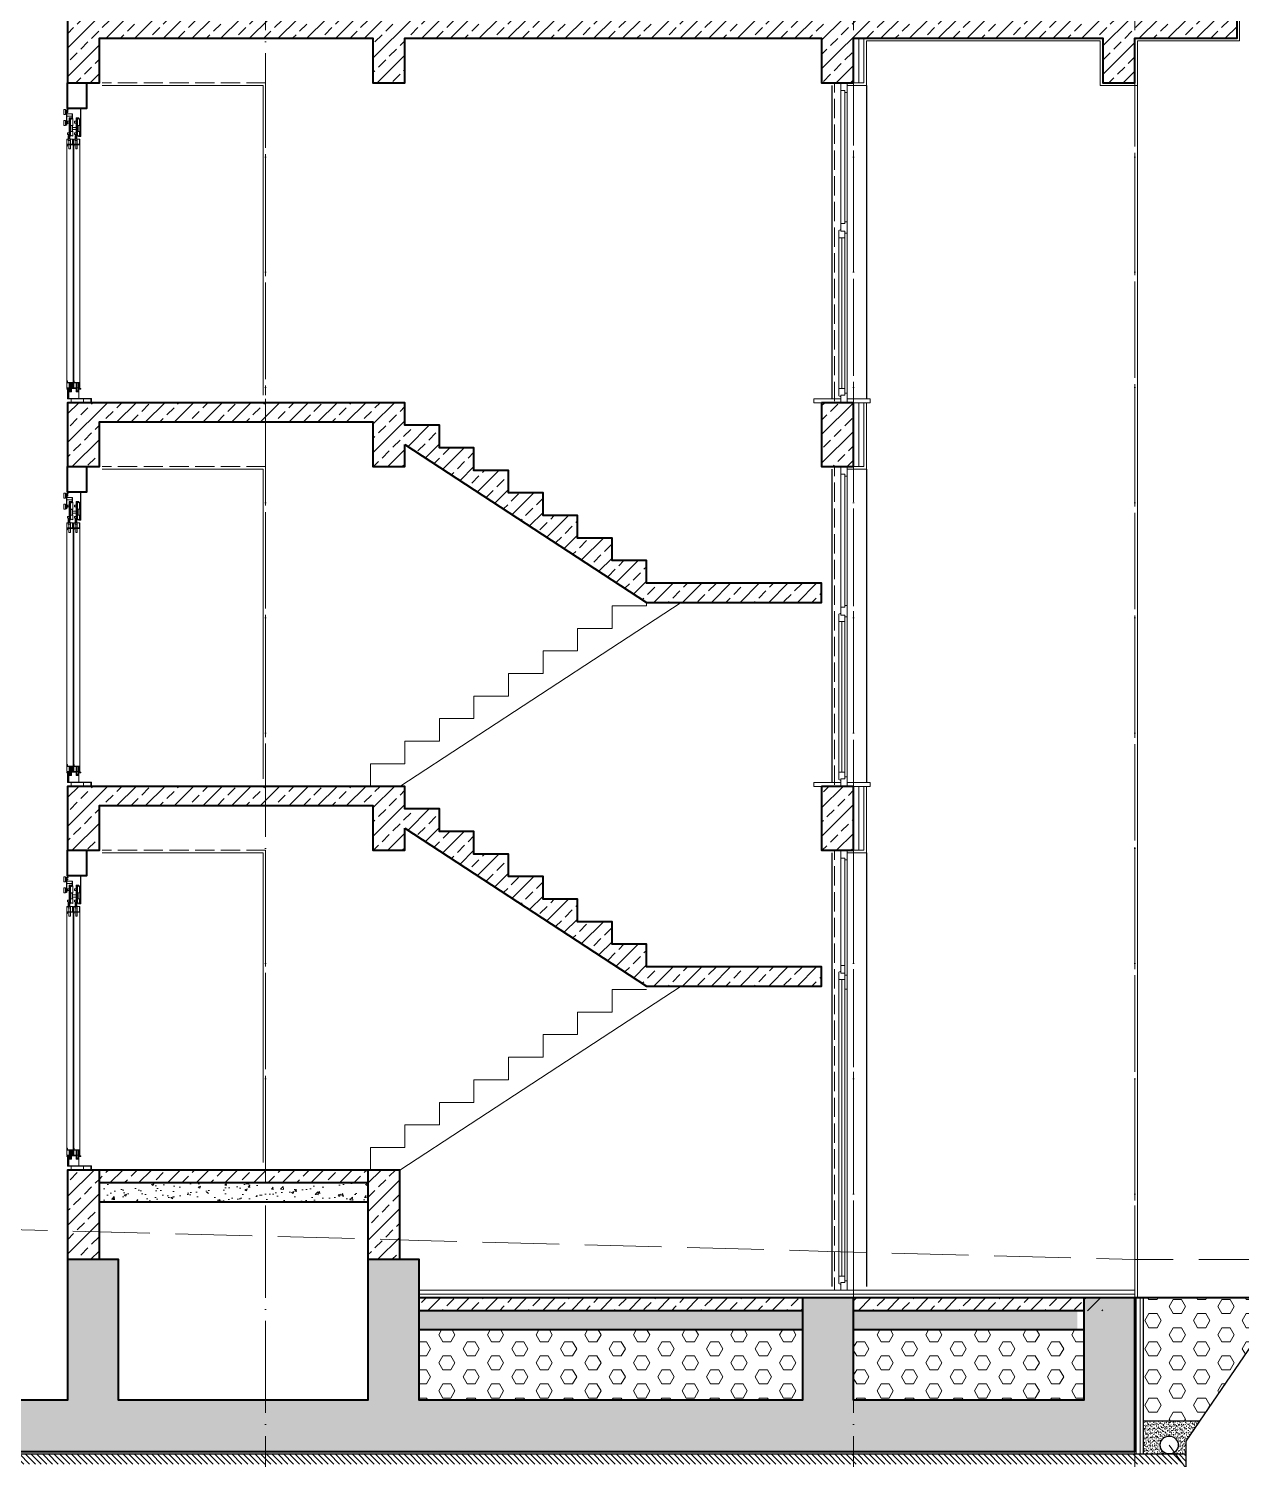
# Model space of a CAD drawing. Header units: millimetres. Extents: x 11587 to 81192, y -36083 to -25300.
# Drawn here: x 55816 to 56765, y -27701 to -26583 of the extents above; entities that cross this region are included whole.
import ezdxf

# ---------------------------------------------------------------- set-up
doc = ezdxf.new("R2010")
doc.units = ezdxf.units.MM
for name, pattern in [('AKS', [30, 24, -3, 0, -3]), ('IZDUSUM1', [20, 7.5, -5, 7.5, 0]), ('STRICHPUNKTX2', [2, 1, -0.5, 0, -0.5])]:
    doc.linetypes.add(name, pattern=pattern)
for name, color, linetype, lineweight in [('A-detay-yalıtım', 193, 'Continuous', 5), ('rtm-aks yeni', 7, 'AKS', 20), ('rtm-beton', 102, 'Continuous', 25), ('rtm-cam', 141, 'Continuous', 9), ('rtm-izdusum-üst ince', 8, 'IZDUSUM1', 5), ('rtm-izdusum-üst kalın', 211, 'IZDUSUM1', 15), ('rtm-kesit katmanı-04', 33, 'Continuous', 25), ('rtm-kesit katmanı-05', 153, 'Continuous', 20), ('rtm-kplm dos-seramik', 13, 'Continuous', 9), ('rtm-pen-ahsap', 35, 'Continuous', 13), ('rtm-plan katmanı-07', 135, 'Continuous', 9), ('rtm-sembol malzeme cizgisi', 242, 'Continuous', 20), ('rtm-sıva', 252, 'Continuous', 15), ('rtm-tarama-betonarme', 51, 'Continuous', 15), ('rtm-tarama-cakil', 8, 'Continuous', 5), ('rtm-tas_betonarme', 50, 'Continuous', 40), ('rtm-ylt-sürme', 4, 'Continuous', 5)]:
    doc.layers.add(name, color=color, linetype=linetype, lineweight=lineweight)
doc.layers.add('Tarama', color=7, linetype='Continuous')
doc.linetypes.add('BATTING', pattern='A,0.00254,-2.54,[134,ltypeshp.shx,S=2.54,R=0,X=-2.54,Y=0],-5.08,[134,ltypeshp.shx,S=2.54,R=180,X=2.54,Y=0],-2.54', length=10.16254)
pattern_1 = [(45, (0, -2946.852), (-11.22532, 11.22532), []), (45, (11.225, -2946.852), (-11.22532, 11.22532), [7.9375, -3.96875])]
pattern_2 = [(0, (0, 30), (0, 10.9985226), [6.35, -12.7]), (120, (0, 30), (-9.525, -5.4992613), [6.35, -12.7]), (60, (6.35, 30), (-9.525, 5.4992613), [6.35, -12.7])]

msp = doc.modelspace()

# ---------------------------------------------------------------- hatches: boundary and pattern name
at = {"layer": 'rtm-tarama-betonarme', "ltscale": 1.5}
h = msp.add_hatch(dxfattribs=at)
h.set_pattern_fill('ANSI33', color=256, scale=2.5, style=0)
h.set_pattern_definition(pattern_1)
h.paths.add_polyline_path([(56461.79, -26590.03), (56656.79, -26590.03), (56656.79, -26625.03), (56681.79, -26625.03), (56681.79, -26590.03), (56761.79, -26590.03), (56761.79, -26575.03), (55846.79, -26575.03), (55846.79, -26625.03), (55871.79, -26625.03), (55871.79, -26590.03), (56085.79, -26590.03), (56085.79, -26625.03), (56110.79, -26625.03), (56110.79, -26590.03), (56436.79, -26590.03), (56436.79, -26625.03), (56461.79, -26625.03)])
h = msp.add_hatch(dxfattribs=at)
h.set_pattern_fill('ANSI33', color=256, scale=2.5, style=0)
h.paths.add_polyline_path([(56085.79, -26925.03), (56110.79, -26925.03), (56110.79, -26907.63), (56299.79, -27031.18), (56436.79, -27031.18), (56436.79, -27016.18), (56299.79, -27016.18), (56299.79, -26998.53), (56272.79, -26998.53), (56272.79, -26980.88), (56245.79, -26980.88), (56245.79, -26963.23), (56218.79, -26963.23), (56218.79, -26945.58), (56191.79, -26945.58), (56191.79, -26927.93), (56164.79, -26927.93), (56164.79, -26910.28), (56137.79, -26910.28), (56137.79, -26892.63), (56110.79, -26892.63), (56110.79, -26875.03), (55865.51, -26875.03), (55865.51, -26875.07), (55865.15, -26875.07), (55846.79, -26875.03), (55846.79, -26925.03), (55871.79, -26925.03), (55871.79, -26890.03), (56085.79, -26890.03)])
h = msp.add_hatch(dxfattribs=at)
h.set_pattern_fill('ANSI33', color=256, scale=2.5, style=0)
h.paths.add_polyline_path([(56436.79, -26925.03), (56461.79, -26925.03), (56461.79, -26875.03), (56436.79, -26875.03)])
h.paths.add_polyline_path([(56461.79, -27175.03), (56436.79, -27175.03), (56436.79, -27225.03), (56461.79, -27225.03)])
h = msp.add_hatch(dxfattribs=at)
h.set_pattern_fill('ANSI33', color=256, scale=2.5, style=0)
h.set_pattern_definition([(45, (0, -300), (-11.22532, 11.22532), []), (45, (11.225, -300), (-11.22532, 11.22532), [7.9375, -3.96875])])
h.paths.add_polyline_path([(56085.79, -27225.03), (56110.79, -27225.03), (56110.79, -27207.63), (56299.79, -27331.18), (56436.79, -27331.18), (56436.79, -27316.18), (56299.79, -27316.18), (56299.79, -27298.53), (56272.79, -27298.53), (56272.79, -27280.88), (56245.79, -27280.88), (56245.79, -27263.23), (56218.79, -27263.23), (56218.79, -27245.58), (56191.79, -27245.58), (56191.79, -27227.93), (56164.79, -27227.93), (56164.79, -27210.28), (56137.79, -27210.28), (56137.79, -27192.63), (56110.79, -27192.63), (56110.79, -27175.03), (55865.51, -27175.03), (55865.51, -27175.07), (55865.15, -27175.07), (55846.79, -27175.03), (55846.79, -27225.03), (55871.79, -27225.03), (55871.79, -27190.03), (56085.79, -27190.03)])
h = msp.add_hatch(dxfattribs=at)
h.set_pattern_fill('ANSI33', color=256, scale=2.5, style=0)
h.set_pattern_definition(pattern_1)
h.paths.add_polyline_path([(56081.79, -27475.03), (56106.79, -27475.03), (56106.79, -27545.03), (56081.79, -27545.03)])
h.paths.add_polyline_path([(55846.79, -27475.03), (55871.79, -27475.03), (55871.79, -27545.03), (55846.79, -27545.03)])
h.paths.add_polyline_path([(55631.79, -27475.03), (55656.79, -27475.03), (55656.79, -27545.03), (55631.79, -27545.03)])
h = msp.add_hatch(dxfattribs=at)
h.set_pattern_fill('ANSI33', color=256, scale=2.5, style=0)
h.set_pattern_definition(pattern_1)
h.paths.add_polyline_path([(55871.79, -27475.03), (56081.79, -27475.03), (56081.79, -27485.03), (55871.79, -27485.03)])
h = msp.add_hatch(dxfattribs=at)
h.set_pattern_fill('ANSI33', color=256, scale=2.5, style=0)
h.set_pattern_definition([(45, (0, -2916.852), (-11.22532, 11.22532), []), (45, (11.225, -2916.852), (-11.22532, 11.22532), [7.9375, -3.96875])])
h.paths.add_polyline_path([(56121.79, -27655.03), (56121.79, -27545.03), (56081.79, -27545.03), (56081.79, -27655.03), (55886.79, -27655.03), (55886.79, -27545.03), (55846.79, -27545.03), (55846.79, -27655.03), (55656.79, -27655.03), (55656.79, -27545.03), (55616.79, -27545.03), (55616.79, -27655.03), (55236.79, -27655.03), (55236.79, -27545.03), (55191.79, -27545.03), (55191.79, -27695.03), (56681.79, -27695.03), (56681.79, -27575.03), (56641.79, -27575.03), (56641.79, -27655.03), (56461.79, -27655.03), (56461.79, -27575.03), (56421.79, -27575.03), (56421.79, -27655.03)])
h = msp.add_hatch(dxfattribs=at)
h.set_pattern_fill('ANSI33', color=256, scale=2.5, style=0)
h.set_pattern_definition([(45, (0, -40), (-11.22532, 11.22532), []), (45, (11.225, -40), (-11.22532, 11.22532), [7.9375, -3.96875])])
h.paths.add_polyline_path([(56121.79, -27575.03), (56421.79, -27575.03), (56421.79, -27585.03), (56121.79, -27585.03)])
h.paths.add_polyline_path([(56461.79, -27575.03), (56656.79, -27575.03), (56656.79, -27585.03), (56461.79, -27585.03)])
at = {"layer": 'rtm-tarama-cakil'}
h = msp.add_hatch(dxfattribs=at)
h.set_pattern_fill('AR-CONC', color=256, scale=0.1, style=0)
h.set_pattern_definition([(50, (0, -2946.852), (18.218467, -1.5939086), [1.905, -20.955]), (355, (0, -2946.852), (-3.524342, 19.1056845), [1.524, -16.7640584]), (100.451445, (1.518, -2946.985), (14.6941247, 17.511775), [1.619001, -17.8090245]), (46.1842, (0, -2941.772), (27.107904, -4.204233), [2.8575, -31.4325]), (96.63556, (2.26, -2942.122), (23.740413, 24.742612), [2.428502, -26.713561]), (351.18415, (0, -2941.772), (23.740413, 24.742612), [2.285997, -25.145973]), (21, (2.54, -2943.042), (15.161439, -10.22652), [1.905, -20.955]), (326, (2.54, -2943.042), (6.180203, 18.4187966), [1.524, -16.764]), (71.451445, (3.803, -2943.894), (21.341642, 8.192277), [1.619001, -17.808994]), (37.5, (0, -2946.852), (0.3088603, 8.4555039), [0, -16.5608, 0, -17.018, 0, -16.8275]), (7.5, (0, -2946.852), (6.6819663, 10.0180575), [0, -9.7028, 0, -16.1798, 0, -6.4135]), (327.5, (-5.664, -2946.852), (13.5590595, -0.5728744), [0, -6.35, 0, -19.812, 0, -26.289]), (317.5, (-8.204, -2946.852), (14.8129181, 2.542649), [0, -8.255, 0, -13.1572, 0, -18.669])])
h.paths.add_polyline_path([(56081.79, -27500.03), (56081.79, -27485.03), (55871.79, -27485.03), (55871.79, -27500.03)])
h = msp.add_hatch(dxfattribs=at)
h.set_pattern_fill('HEX', color=256, scale=2, style=0)
h.set_pattern_definition(pattern_2)
h.paths.add_polyline_path([(56798.37, -27575.03), (56688.49, -27575.03), (56688.49, -27671.03), (56732.73, -27671.03)])
h = msp.add_hatch(dxfattribs=at)
h.set_pattern_fill('AR-CONC', color=256, scale=0.1, style=0)
h.set_pattern_definition([(50, (0, -40), (18.218467, -1.5939086), [1.905, -20.955]), (355, (0, -40), (-3.524342, 19.1056845), [1.524, -16.7640584]), (100.451445, (1.518, -40.133), (14.6941247, 17.511775), [1.619001, -17.8090245]), (46.1842, (0, -34.92), (27.107904, -4.204233), [2.8575, -31.4325]), (96.63556, (2.26, -35.27), (23.740413, 24.742612), [2.428502, -26.713561]), (351.18415, (0, -34.92), (23.740413, 24.742612), [2.285997, -25.145973]), (21, (2.54, -36.19), (15.161439, -10.2265198), [1.905, -20.955]), (326, (2.54, -36.19), (6.180203, 18.4187966), [1.524, -16.764]), (71.451445, (3.803, -37.042), (21.341642, 8.192277), [1.619001, -17.808994]), (37.5, (0, -40), (0.3088603, 8.4555039), [0, -16.5608, 0, -17.018, 0, -16.8275]), (7.5, (0, -40), (6.6819663, 10.0180575), [0, -9.7028, 0, -16.1798, 0, -6.4135]), (327.5, (-5.664, -40), (13.5590595, -0.5728744), [0, -6.35, 0, -19.812, 0, -26.289]), (317.5, (-8.204, -40), (14.8129181, 2.542649), [0, -8.255, 0, -13.1572, 0, -18.669])])
h.paths.add_polyline_path([(56461.79, -27585.03), (56636.79, -27585.03), (56636.79, -27600.03), (56461.79, -27600.03)])
h.paths.add_polyline_path([(56121.79, -27585.03), (56421.79, -27585.03), (56421.79, -27600.03), (56121.79, -27600.03)])
h = msp.add_hatch(dxfattribs=at)
h.set_pattern_fill('HEX', color=256, scale=2, style=0)
h.set_pattern_definition(pattern_2)
h.paths.add_polyline_path([(56641.79, -27600.03), (56461.79, -27600.03), (56461.79, -27655.03), (56641.79, -27655.03)])
h.paths.add_polyline_path([(56421.79, -27600.03), (56121.79, -27600.03), (56121.79, -27655.03), (56421.79, -27655.03)])
h = msp.add_hatch(dxfattribs=at)
h.set_pattern_fill('AR-SAND', color=256, scale=0.05, style=0)
h.set_pattern_definition([(37.5, (3404.7197, -9906.6142), (-0.080001565, 2.44706619), [0, -1.9304, 0, -2.159, 0, -2.06375]), (7.5, (3404.7197, -9906.6142), (2.24761642, 3.5841255), [0, -1.0414, 0, -1.7399, 0, -0.66675]), (327.5, (3403.1576, -9906.6142), (3.95496185, 0.00718592), [0, -0.635, 0, -2.286, 0, -2.9845]), (317.5, (3403.1576, -9906.6142), (3.81778226, 1.11464662), [0, -0.3175, 0, -1.4986, 0, -1.7145])])
edge = h.paths.add_edge_path()
edge.add_line((56688.49, -27671.03), (56732.73, -27671.03))
edge.add_line((56732.73, -27671.03), (56721.79, -27687.03))
edge.add_line((56721.79, -27687.03), (56721.79, -27697.04))
edge.add_line((56721.79, -27697.04), (56708.7, -27697.03))
edge.add_arc((56708.7, -27690.03), 7, 270, 360)
edge.add_arc((56708.7, -27690.03), 7, 360, 540)
edge.add_arc((56708.7, -27690.03), 7, 540, 630)
edge.add_line((56708.7, -27697.03), (56688.49, -27697.03))
edge.add_line((56688.49, -27697.03), (56688.49, -27671.03))
at = {"layer": 'Tarama'}
h = msp.add_hatch(dxfattribs=at)
h.set_pattern_fill('ANSI31', color=256, angle=90, style=0)
h.set_pattern_definition([(135, (-497978.9543, -4541602.1407), (-2.2450640303, -2.2450640303), [])])
h.paths.add_polyline_path([(55151.79, -27705.03), (55151.79, -27697.03), (56721.79, -27697.03), (56721.79, -27705.03)])

# ---------------------------------------------------------------- linework, layer by layer
at = {"layer": 'A-detay-yalıtım', "linetype": 'BATTING', "ltscale": 0.35}
for points in [[(56465.79, -26625.03), (56465.79, -26590.03)], [(56465.79, -26925.03), (56465.79, -26875.03)], [(56465.79, -27225.03), (56465.79, -27175.03)]]:
    msp.add_lwpolyline(points, dxfattribs=at)
at = {"layer": 'A-detay-yalıtım', "linetype": 'BATTING', "ltscale": 0.2}
msp.add_lwpolyline([(56685.99, -27697.03), (56685.99, -27575.03)], dxfattribs=at)
at = {"layer": 'rtm-aks yeni', "ltscale": 3}
for p, q in [((56001.79, -27755.03), (56001.79, -25993.03)), ((56461.79, -27755.03), (56461.79, -25993.03)), ((56681.79, -27755.03), (56681.79, -25993.03))]:
    msp.add_line(p, q, dxfattribs=at)
at = {"layer": 'rtm-beton'}
msp.add_line((55151.79, -27697.03), (56721.79, -27697.03), dxfattribs=at)
msp.add_lwpolyline([(56721.79, -27697.03), (56721.8, -27755.03), (55151.79, -27755.03), (55151.79, -27697.03)], dxfattribs=at)
at = {"layer": 'rtm-cam'}
for p, q in [((56452.54, -26746.03), (56452.54, -26864.03)), ((56452.54, -27046.03), (56452.54, -27164.03)), ((56452.54, -27326.03), (56452.54, -27558.03))]:
    msp.add_line(p, q, dxfattribs=at)
for points in [[(56454.79, -26631.03), (56454.79, -26735.03)], [(56454.79, -26931.03), (56454.79, -27035.03)], [(56454.79, -27231.03), (56454.79, -27315.03)]]:
    msp.add_lwpolyline(points, dxfattribs=at)
at = {"layer": 'rtm-izdusum-üst ince'}
for points in [[(55873.79, -26625.03), (56001.79, -26625.03)], [(56001.79, -26869.03), (56001.79, -26625.03)], [(56446.79, -26625.03), (56446.79, -26875.03)], [(56461.79, -26625.03), (56461.79, -26875.03)], [(56681.79, -26627.03), (56681.79, -27575.03)], [(55873.79, -26925.03), (56001.79, -26925.03)], [(56001.79, -27169.03), (56001.79, -26925.03)], [(56446.79, -26925.03), (56446.79, -27175.03)], [(56461.79, -26925.03), (56461.79, -27175.03)], [(55873.79, -27225.03), (56001.79, -27225.03)], [(56001.79, -27469.03), (56001.79, -27225.03)], [(56446.79, -27225.03), (56446.79, -27569.03)], [(56461.79, -27225.03), (56461.79, -27569.03)]]:
    msp.add_lwpolyline(points, dxfattribs=at)
at = {"layer": 'rtm-izdusum-üst kalın', "ltscale": 4}
for points in [[(56681.79, -27545.03), (55191.79, -27505.03), (54967.8, -27505.03)], [(56681.79, -27545.03), (56954.48, -27545.03)]]:
    msp.add_lwpolyline(points, dxfattribs=at)
at = {"layer": 'rtm-kesit katmanı-04'}
for points in [[(56444.79, -26627.03), (56444.79, -26872.03)], [(56471.79, -26627.03), (56471.79, -26872.03)], [(56444.79, -26927.03), (56444.79, -27172.03)], [(56471.79, -26927.03), (56471.79, -27172.03)], [(56444.79, -27227.03), (56444.79, -27566.03)], [(56471.79, -27227.03), (56471.79, -27566.03)], [(56688.49, -27697.03), (56688.49, -27575.03)], [(56798.37, -27575.03), (56721.79, -27687.03), (56721.79, -27697.03)], [(56688.49, -27671.03), (56732.73, -27671.03)]]:
    msp.add_lwpolyline(points, dxfattribs=at)
msp.add_circle((56708.7, -27690.03), 7, dxfattribs=at)
at = {"layer": 'rtm-kesit katmanı-05'}
for points in [[(55873.79, -26627.03), (55999.79, -26627.03)], [(55999.79, -26869.03), (55999.79, -26627.03)], [(56683.79, -26627.03), (56683.79, -27575.03)], [(55873.79, -26927.03), (55999.79, -26927.03)], [(55999.79, -27169.03), (55999.79, -26927.03)], [(56083.79, -27175.03), (56083.79, -27157.38), (56110.79, -27157.38), (56110.79, -27139.73), (56137.79, -27139.73), (56137.79, -27122.08), (56164.79, -27122.08), (56164.79, -27104.43), (56191.79, -27104.43), (56191.79, -27086.78), (56218.79, -27086.78), (56218.79, -27069.13), (56245.79, -27069.13), (56245.79, -27051.48), (56272.79, -27051.48), (56272.79, -27033.83), (56299.79, -27033.83), (56299.79, -27031.18)], [(56326.79, -27031.18), (56106.74, -27175.03)], [(55873.79, -27227.03), (55999.79, -27227.03)], [(55999.79, -27469.03), (55999.79, -27227.03)], [(56083.79, -27475.03), (56083.79, -27457.38), (56110.79, -27457.38), (56110.79, -27439.73), (56137.79, -27439.73), (56137.79, -27422.08), (56164.79, -27422.08), (56164.79, -27404.43), (56191.79, -27404.43), (56191.79, -27386.78), (56218.79, -27386.78), (56218.79, -27369.13), (56245.79, -27369.13), (56245.79, -27351.48), (56272.79, -27351.48), (56272.79, -27333.83), (56299.79, -27333.83)], [(56326.79, -27331.18), (56106.74, -27475.03)]]:
    msp.add_lwpolyline(points, dxfattribs=at)
at = {"layer": 'rtm-kplm dos-seramik'}
for points in [[(56451.79, -26875.03), (56430.79, -26875.03), (56430.79, -26872.03), (56451.79, -26872.03)], [(56456.79, -26875.03), (56474.79, -26875.03), (56474.79, -26872.03), (56456.79, -26872.03)], [(56451.79, -27175.03), (56430.79, -27175.03), (56430.79, -27172.03), (56451.79, -27172.03)], [(56456.79, -27175.03), (56474.79, -27175.03), (56474.79, -27172.03), (56456.79, -27172.03)], [(56681.79, -27575.03), (56681.79, -27569.03), (56121.79, -27569.03)], [(56121.79, -27572.03), (56681.79, -27572.03)]]:
    msp.add_lwpolyline(points, dxfattribs=at)
at = {"layer": 'rtm-pen-ahsap'}
for p, q in [((56451.79, -26631.03), (56451.79, -26625.03)), ((56456.79, -26625.03), (56456.79, -26632.53)), ((56454.79, -26631.03), (56451.79, -26631.03)), ((56454.79, -26632.53), (56454.79, -26631.03)), ((56456.79, -26632.53), (56454.79, -26632.53)), ((56451.79, -26735.03), (56451.79, -26741.03)), ((56454.79, -26735.03), (56451.79, -26735.03)), ((56454.79, -26733.53), (56454.79, -26735.03)), ((56456.79, -26733.53), (56454.79, -26733.53)), ((56456.79, -26742.53), (56456.79, -26733.53)), ((56450.29, -26740.4), (56450.29, -26746.03)), ((56450.29, -26864.03), (56450.29, -26746.03)), ((56454.79, -26746.03), (56450.29, -26746.03)), ((56454.79, -26741.03), (56451.79, -26741.03)), ((56454.79, -26741.03), (56454.79, -26746.03)), ((56456.79, -26742.53), (56454.79, -26742.53)), ((56454.79, -26864.03), (56454.79, -26746.03)), ((56454.79, -26864.03), (56450.29, -26864.03)), ((56450.29, -26864.03), (56450.29, -26869.67)), ((56450.29, -26869.67), (56451.79, -26870.53)), ((56454.79, -26869.03), (56451.79, -26869.03)), ((56451.79, -26875.03), (56451.79, -26869.03)), ((56454.79, -26864.03), (56454.79, -26869.03)), ((56456.79, -26867.53), (56454.79, -26867.53)), ((56456.79, -26867.53), (56456.79, -26875.03)), ((56451.79, -26875.03), (56456.79, -26875.03)), ((56451.79, -26931.03), (56451.79, -26925.03)), ((56456.79, -26925.03), (56456.79, -26932.53)), ((56454.79, -26931.03), (56451.79, -26931.03)), ((56454.79, -26932.53), (56454.79, -26931.03)), ((56456.79, -26932.53), (56454.79, -26932.53)), ((56451.79, -27035.03), (56451.79, -27041.03)), ((56454.79, -27035.03), (56451.79, -27035.03)), ((56454.79, -27033.53), (56454.79, -27035.03)), ((56456.79, -27033.53), (56454.79, -27033.53)), ((56456.79, -27042.53), (56456.79, -27033.53)), ((56450.29, -27040.4), (56450.29, -27046.03)), ((56450.29, -27164.03), (56450.29, -27046.03)), ((56454.79, -27046.03), (56450.29, -27046.03)), ((56454.79, -27041.03), (56451.79, -27041.03)), ((56454.79, -27041.03), (56454.79, -27046.03)), ((56456.79, -27042.53), (56454.79, -27042.53)), ((56454.79, -27164.03), (56454.79, -27046.03)), ((56454.79, -27164.03), (56450.29, -27164.03)), ((56450.29, -27164.03), (56450.29, -27169.67)), ((56450.29, -27169.67), (56451.79, -27170.53)), ((56454.79, -27169.03), (56451.79, -27169.03)), ((56451.79, -27175.03), (56451.79, -27169.03)), ((56454.79, -27164.03), (56454.79, -27169.03)), ((56456.79, -27167.53), (56454.79, -27167.53)), ((56456.79, -27167.53), (56456.79, -27175.03)), ((56451.79, -27175.03), (56456.79, -27175.03)), ((56451.79, -27231.03), (56451.79, -27225.03)), ((56456.79, -27225.03), (56456.79, -27232.53)), ((56454.79, -27231.03), (56451.79, -27231.03)), ((56454.79, -27232.53), (56454.79, -27231.03)), ((56456.79, -27232.53), (56454.79, -27232.53)), ((56451.79, -27315.03), (56451.79, -27321.03)), ((56454.79, -27315.03), (56451.79, -27315.03)), ((56454.79, -27333.53), (56454.79, -27315.03)), ((56450.29, -27320.4), (56450.29, -27326.03)), ((56450.29, -27558.03), (56450.29, -27326.03)), ((56454.79, -27326.03), (56450.29, -27326.03)), ((56454.79, -27321.03), (56451.79, -27321.03)), ((56454.79, -27321.03), (56454.79, -27326.03)), ((56456.79, -27322.53), (56454.79, -27322.53)), ((56454.79, -27558.03), (56454.79, -27326.03)), ((56456.79, -27322.53), (56456.79, -27333.53)), ((56456.79, -27333.53), (56454.79, -27333.53)), ((56454.79, -27558.03), (56450.29, -27558.03)), ((56450.29, -27558.03), (56450.29, -27563.67)), ((56450.29, -27563.67), (56451.79, -27564.53)), ((56454.79, -27563.03), (56451.79, -27563.03)), ((56451.79, -27569.03), (56451.79, -27563.03)), ((56454.79, -27558.03), (56454.79, -27563.03)), ((56456.79, -27561.53), (56454.79, -27561.53)), ((56456.79, -27561.53), (56456.79, -27569.03)), ((56451.79, -27569.03), (56456.79, -27569.03))]:
    msp.add_line(p, q, dxfattribs=at)
for points in [[(56451.79, -26735.03), (56451.79, -26631.03)], [(56456.79, -26733.53), (56456.79, -26632.53)], [(56450.29, -26740.4), (56451.79, -26739.53)], [(56451.79, -27035.03), (56451.79, -26931.03)], [(56456.79, -27033.53), (56456.79, -26932.53)], [(56450.29, -27040.4), (56451.79, -27039.53)], [(56451.79, -27315.03), (56451.79, -27231.03)], [(56456.79, -27333.53), (56456.79, -27232.53)], [(56450.29, -27320.4), (56451.79, -27319.53)]]:
    msp.add_lwpolyline(points, dxfattribs=at)
at = {"layer": 'rtm-plan katmanı-07'}
for points in [[(56456.79, -26742.53), (56456.79, -26867.53)], [(56456.79, -27042.53), (56456.79, -27167.53)], [(56456.79, -27322.53), (56456.79, -27561.53)]]:
    msp.add_lwpolyline(points, dxfattribs=at)
at = {"layer": 'rtm-sembol malzeme cizgisi'}
msp.add_lwpolyline([(56708.7, -27690.03), (56774.46, -27780.36), (56970.71, -27780.36)], dxfattribs=at)
at = {"layer": 'rtm-sıva'}
for p, q in [((55850.39, -26652.26), (55848.11, -26652.26)), ((55848.11, -26652.26), (55848.11, -26668.82)), ((55848.59, -26668.82), (55848.59, -26652.74)), ((55848.59, -26652.74), (55850.39, -26652.74)), ((55849.19, -26658.62), (55849.19, -26652.86)), ((55849.43, -26658.83), (55849.43, -26662.43)), ((55850.39, -26652.74), (55850.39, -26652.26)), ((55850.63, -26662.43), (55850.63, -26658.83)), ((55850.87, -26652.86), (55850.87, -26658.62)), ((55855.79, -26652.26), (55853.51, -26652.26)), ((55853.51, -26652.26), (55853.51, -26668.82)), ((55853.99, -26668.82), (55853.99, -26652.74)), ((55853.99, -26652.74), (55855.79, -26652.74)), ((55854.59, -26658.62), (55854.59, -26652.86)), ((55854.83, -26658.83), (55854.83, -26662.43)), ((55855.79, -26652.74), (55855.79, -26652.26)), ((55856.03, -26662.43), (55856.03, -26658.83)), ((55856.27, -26652.86), (55856.27, -26658.62)), ((55847.39, -26670.02), (55847.39, -26666.12)), ((55847.39, -26666.12), (55848.11, -26666.12)), ((55849.07, -26670.02), (55847.39, -26670.02)), ((55847.39, -26670.02), (55847.87, -26670.02)), ((55847.87, -26670.02), (55847.87, -26676.47)), ((55847.99, -26670.02), (55847.99, -26670.02)), ((55848.11, -26666.12), (55848.11, -26668.82)), ((55848.11, -26668.82), (55849.07, -26668.82)), ((55848.11, -26668.82), (55848.59, -26668.82)), ((55849.07, -26668.82), (55849.07, -26670.02)), ((55849.07, -26676.47), (55849.07, -26670.02)), ((55849.19, -26662.64), (55849.19, -26666.6)), ((55854.83, -26659.73), (55850.63, -26659.73)), ((55850.63, -26659.73), (55850.63, -26661.53)), ((55850.63, -26661.53), (55854.83, -26661.53)), ((55850.75, -26672.99), (55850.75, -26669.03)), ((55850.75, -26669.03), (55851.11, -26669.03)), ((55850.87, -26666.6), (55850.87, -26662.64)), ((55851.11, -26669.03), (55851.11, -26673.35)), ((55852.79, -26670.02), (55852.79, -26666.12)), ((55852.79, -26666.12), (55853.51, -26666.12)), ((55854.47, -26670.02), (55852.79, -26670.02)), ((55852.79, -26670.02), (55853.27, -26670.02)), ((55853.27, -26670.02), (55853.27, -26676.47)), ((55853.39, -26670.02), (55853.39, -26670.02)), ((55853.51, -26666.12), (55853.51, -26668.82)), ((55853.51, -26668.82), (55854.47, -26668.82)), ((55853.51, -26668.82), (55853.99, -26668.82)), ((55854.47, -26668.82), (55854.47, -26670.02)), ((55854.47, -26676.47), (55854.47, -26670.02)), ((55854.59, -26662.64), (55854.59, -26666.6)), ((55854.83, -26661.53), (55854.83, -26659.73)), ((55855.31, -26666.75), (55855.31, -26666.99)), ((55856.15, -26672.99), (55856.15, -26669.03)), ((55856.15, -26669.03), (55856.51, -26669.03)), ((55856.27, -26666.6), (55856.27, -26662.64)), ((55856.51, -26669.03), (55856.51, -26673.35)), ((55846.31, -26674.55), (55846.31, -26672.99)), ((55846.31, -26672.99), (55850.75, -26672.99)), ((55846.67, -26674.55), (55846.31, -26674.55)), ((55851.11, -26673.35), (55846.67, -26673.35)), ((55846.67, -26673.35), (55846.67, -26674.55)), ((55851.71, -26674.55), (55851.71, -26672.99)), ((55851.71, -26672.99), (55856.15, -26672.99)), ((55852.07, -26674.55), (55851.71, -26674.55)), ((55856.51, -26673.35), (55852.07, -26673.35)), ((55852.07, -26673.35), (55852.07, -26674.55)), ((55846.67, -26857.91), (55846.31, -26857.91)), ((55846.31, -26857.91), (55846.31, -26859.47)), ((55846.31, -26859.47), (55850.75, -26859.47)), ((55846.67, -26859.11), (55846.67, -26857.91)), ((55851.11, -26859.11), (55846.67, -26859.11)), ((55850.75, -26859.47), (55850.75, -26863.43)), ((55851.11, -26863.43), (55851.11, -26859.11)), ((55852.07, -26857.91), (55851.71, -26857.91)), ((55851.71, -26857.91), (55851.71, -26859.47)), ((55851.71, -26859.47), (55856.15, -26859.47)), ((55852.07, -26859.11), (55852.07, -26857.91)), ((55856.51, -26859.11), (55852.07, -26859.11)), ((55856.15, -26859.47), (55856.15, -26863.43)), ((55856.51, -26863.43), (55856.51, -26859.11)), ((55850.75, -26863.43), (55851.11, -26863.43)), ((55856.15, -26863.43), (55856.51, -26863.43)), ((55850.39, -26952.26), (55848.11, -26952.26)), ((55848.11, -26952.26), (55848.11, -26968.82)), ((55848.59, -26968.82), (55848.59, -26952.74)), ((55848.59, -26952.74), (55850.39, -26952.74)), ((55849.19, -26958.62), (55849.19, -26952.86)), ((55849.43, -26958.83), (55849.43, -26962.43)), ((55850.39, -26952.74), (55850.39, -26952.26)), ((55850.63, -26962.43), (55850.63, -26958.83)), ((55854.83, -26959.73), (55850.63, -26959.73)), ((55850.63, -26959.73), (55850.63, -26961.53)), ((55850.87, -26952.86), (55850.87, -26958.62)), ((55855.79, -26952.26), (55853.51, -26952.26)), ((55853.51, -26952.26), (55853.51, -26968.82)), ((55853.99, -26968.82), (55853.99, -26952.74)), ((55853.99, -26952.74), (55855.79, -26952.74)), ((55854.59, -26958.62), (55854.59, -26952.86)), ((55854.83, -26958.83), (55854.83, -26962.43)), ((55854.83, -26961.53), (55854.83, -26959.73)), ((55855.79, -26952.74), (55855.79, -26952.26)), ((55856.03, -26962.43), (55856.03, -26958.83)), ((55856.27, -26952.86), (55856.27, -26958.62)), ((55847.39, -26970.02), (55847.39, -26966.12)), ((55847.39, -26966.12), (55848.11, -26966.12)), ((55849.07, -26970.02), (55847.39, -26970.02)), ((55847.39, -26970.02), (55847.87, -26970.02)), ((55847.87, -26970.02), (55847.87, -26976.47)), ((55847.99, -26970.02), (55847.99, -26970.02)), ((55848.11, -26966.12), (55848.11, -26968.82)), ((55848.11, -26968.82), (55849.07, -26968.82)), ((55848.11, -26968.82), (55848.59, -26968.82)), ((55849.07, -26968.82), (55849.07, -26970.02)), ((55849.07, -26976.47), (55849.07, -26970.02)), ((55849.19, -26962.64), (55849.19, -26966.6)), ((55850.63, -26961.53), (55854.83, -26961.53)), ((55850.75, -26972.99), (55850.75, -26969.03)), ((55850.75, -26969.03), (55851.11, -26969.03)), ((55850.87, -26966.6), (55850.87, -26962.64)), ((55851.11, -26969.03), (55851.11, -26973.35)), ((55852.79, -26970.02), (55852.79, -26966.12)), ((55852.79, -26966.12), (55853.51, -26966.12)), ((55854.47, -26970.02), (55852.79, -26970.02)), ((55852.79, -26970.02), (55853.27, -26970.02)), ((55853.27, -26970.02), (55853.27, -26976.47)), ((55853.39, -26970.02), (55853.39, -26970.02)), ((55853.51, -26966.12), (55853.51, -26968.82)), ((55853.51, -26968.82), (55854.47, -26968.82)), ((55853.51, -26968.82), (55853.99, -26968.82)), ((55854.47, -26968.82), (55854.47, -26970.02)), ((55854.47, -26976.47), (55854.47, -26970.02)), ((55854.59, -26962.64), (55854.59, -26966.6)), ((55855.31, -26966.75), (55855.31, -26966.99)), ((55856.15, -26972.99), (55856.15, -26969.03)), ((55856.15, -26969.03), (55856.51, -26969.03)), ((55856.27, -26966.6), (55856.27, -26962.64)), ((55856.51, -26969.03), (55856.51, -26973.35)), ((55846.31, -26974.55), (55846.31, -26972.99)), ((55846.31, -26972.99), (55850.75, -26972.99)), ((55846.67, -26974.55), (55846.31, -26974.55)), ((55851.11, -26973.35), (55846.67, -26973.35)), ((55846.67, -26973.35), (55846.67, -26974.55)), ((55851.71, -26974.55), (55851.71, -26972.99)), ((55851.71, -26972.99), (55856.15, -26972.99)), ((55852.07, -26974.55), (55851.71, -26974.55)), ((55856.51, -26973.35), (55852.07, -26973.35)), ((55852.07, -26973.35), (55852.07, -26974.55)), ((55846.67, -27157.91), (55846.31, -27157.91)), ((55846.31, -27157.91), (55846.31, -27159.47)), ((55846.31, -27159.47), (55850.75, -27159.47)), ((55846.67, -27159.11), (55846.67, -27157.91)), ((55851.11, -27159.11), (55846.67, -27159.11)), ((55850.75, -27159.47), (55850.75, -27163.43)), ((55851.11, -27163.43), (55851.11, -27159.11)), ((55852.07, -27157.91), (55851.71, -27157.91)), ((55851.71, -27157.91), (55851.71, -27159.47)), ((55851.71, -27159.47), (55856.15, -27159.47)), ((55852.07, -27159.11), (55852.07, -27157.91)), ((55856.51, -27159.11), (55852.07, -27159.11)), ((55856.15, -27159.47), (55856.15, -27163.43)), ((55856.51, -27163.43), (55856.51, -27159.11)), ((55850.75, -27163.43), (55851.11, -27163.43)), ((55856.15, -27163.43), (55856.51, -27163.43)), ((55850.39, -27252.26), (55848.11, -27252.26)), ((55848.11, -27252.26), (55848.11, -27268.82)), ((55848.59, -27268.82), (55848.59, -27252.74)), ((55848.59, -27252.74), (55850.39, -27252.74)), ((55849.19, -27258.62), (55849.19, -27252.86)), ((55849.19, -27262.64), (55849.19, -27266.6)), ((55849.43, -27258.83), (55849.43, -27262.43)), ((55850.39, -27252.74), (55850.39, -27252.26)), ((55850.63, -27262.43), (55850.63, -27258.83)), ((55854.83, -27259.73), (55850.63, -27259.73)), ((55850.63, -27259.73), (55850.63, -27261.53)), ((55850.63, -27261.53), (55854.83, -27261.53)), ((55850.87, -27252.86), (55850.87, -27258.62)), ((55850.87, -27266.6), (55850.87, -27262.64)), ((55855.79, -27252.26), (55853.51, -27252.26)), ((55853.51, -27252.26), (55853.51, -27268.82)), ((55853.99, -27268.82), (55853.99, -27252.74)), ((55853.99, -27252.74), (55855.79, -27252.74)), ((55854.59, -27258.62), (55854.59, -27252.86)), ((55854.59, -27262.64), (55854.59, -27266.6)), ((55854.83, -27258.83), (55854.83, -27262.43)), ((55854.83, -27261.53), (55854.83, -27259.73)), ((55855.79, -27252.74), (55855.79, -27252.26)), ((55856.03, -27262.43), (55856.03, -27258.83)), ((55856.27, -27252.86), (55856.27, -27258.62)), ((55856.27, -27266.6), (55856.27, -27262.64)), ((55846.31, -27274.55), (55846.31, -27272.99)), ((55846.31, -27272.99), (55850.75, -27272.99)), ((55851.11, -27273.35), (55846.67, -27273.35)), ((55846.67, -27273.35), (55846.67, -27274.55)), ((55847.39, -27270.02), (55847.39, -27266.12)), ((55847.39, -27266.12), (55848.11, -27266.12)), ((55849.07, -27270.02), (55847.39, -27270.02)), ((55847.39, -27270.02), (55847.87, -27270.02)), ((55847.87, -27270.02), (55847.87, -27276.47)), ((55847.99, -27270.02), (55847.99, -27270.02)), ((55848.11, -27266.12), (55848.11, -27268.82)), ((55848.11, -27268.82), (55849.07, -27268.82)), ((55848.11, -27268.82), (55848.59, -27268.82)), ((55849.07, -27268.82), (55849.07, -27270.02)), ((55849.07, -27276.47), (55849.07, -27270.02)), ((55850.75, -27272.99), (55850.75, -27269.03)), ((55850.75, -27269.03), (55851.11, -27269.03)), ((55851.11, -27269.03), (55851.11, -27273.35)), ((55851.71, -27274.55), (55851.71, -27272.99)), ((55851.71, -27272.99), (55856.15, -27272.99)), ((55856.51, -27273.35), (55852.07, -27273.35)), ((55852.07, -27273.35), (55852.07, -27274.55)), ((55852.79, -27270.02), (55852.79, -27266.12)), ((55852.79, -27266.12), (55853.51, -27266.12)), ((55854.47, -27270.02), (55852.79, -27270.02)), ((55852.79, -27270.02), (55853.27, -27270.02)), ((55853.27, -27270.02), (55853.27, -27276.47)), ((55853.39, -27270.02), (55853.39, -27270.02)), ((55853.51, -27266.12), (55853.51, -27268.82)), ((55853.51, -27268.82), (55854.47, -27268.82)), ((55853.51, -27268.82), (55853.99, -27268.82)), ((55854.47, -27268.82), (55854.47, -27270.02)), ((55854.47, -27276.47), (55854.47, -27270.02)), ((55855.31, -27266.75), (55855.31, -27266.99)), ((55856.15, -27272.99), (55856.15, -27269.03)), ((55856.15, -27269.03), (55856.51, -27269.03)), ((55856.51, -27269.03), (55856.51, -27273.35)), ((55846.67, -27274.55), (55846.31, -27274.55)), ((55852.07, -27274.55), (55851.71, -27274.55)), ((55846.67, -27457.91), (55846.31, -27457.91)), ((55846.31, -27457.91), (55846.31, -27459.47)), ((55846.31, -27459.47), (55850.75, -27459.47)), ((55846.67, -27459.11), (55846.67, -27457.91)), ((55851.11, -27459.11), (55846.67, -27459.11)), ((55850.75, -27459.47), (55850.75, -27463.43)), ((55850.75, -27463.43), (55851.11, -27463.43)), ((55851.11, -27463.43), (55851.11, -27459.11)), ((55852.07, -27457.91), (55851.71, -27457.91)), ((55851.71, -27457.91), (55851.71, -27459.47)), ((55851.71, -27459.47), (55856.15, -27459.47)), ((55852.07, -27459.11), (55852.07, -27457.91)), ((55856.51, -27459.11), (55852.07, -27459.11)), ((55856.15, -27459.47), (55856.15, -27463.43)), ((55856.15, -27463.43), (55856.51, -27463.43)), ((55856.51, -27463.43), (55856.51, -27459.11))]:
    msp.add_line(p, q, dxfattribs=at)
at = {"layer": 'rtm-sıva', "ltscale": 0.2}
for p, q in [((55847.99, -26666.9), (55847.39, -26666.9)), ((55847.99, -26667.86), (55847.39, -26667.86)), ((55853.39, -26666.9), (55852.79, -26666.9)), ((55853.39, -26667.86), (55852.79, -26667.86)), ((55847.99, -26966.9), (55847.39, -26966.9)), ((55847.99, -26967.86), (55847.39, -26967.86)), ((55853.39, -26966.9), (55852.79, -26966.9)), ((55853.39, -26967.86), (55852.79, -26967.86)), ((55847.99, -27266.9), (55847.39, -27266.9)), ((55847.99, -27267.86), (55847.39, -27267.86)), ((55853.39, -27266.9), (55852.79, -27266.9)), ((55853.39, -27267.86), (55852.79, -27267.86))]:
    msp.add_line(p, q, dxfattribs=at)
at = {"layer": 'rtm-sıva', "ltscale": 0.5}
for p, q in [((55848.11, -26666.54), (55847.99, -26666.9)), ((55848.11, -26668.22), (55847.99, -26667.86)), ((55853.51, -26666.54), (55853.39, -26666.9)), ((55853.51, -26668.22), (55853.39, -26667.86)), ((55847.87, -26676.47), (55847.87, -26676.47)), ((55847.99, -26676.62), (55847.87, -26676.47)), ((55848.95, -26676.62), (55847.99, -26676.62)), ((55848.95, -26676.62), (55849.07, -26676.47)), ((55853.27, -26676.47), (55853.27, -26676.47)), ((55853.39, -26676.62), (55853.27, -26676.47)), ((55854.35, -26676.62), (55853.39, -26676.62)), ((55854.35, -26676.62), (55854.47, -26676.47)), ((55848.11, -26966.54), (55847.99, -26966.9)), ((55848.11, -26968.22), (55847.99, -26967.86)), ((55853.51, -26966.54), (55853.39, -26966.9)), ((55853.51, -26968.22), (55853.39, -26967.86)), ((55847.87, -26976.47), (55847.87, -26976.47)), ((55847.99, -26976.62), (55847.87, -26976.47)), ((55848.95, -26976.62), (55847.99, -26976.62)), ((55848.95, -26976.62), (55849.07, -26976.47)), ((55853.27, -26976.47), (55853.27, -26976.47)), ((55853.39, -26976.62), (55853.27, -26976.47)), ((55854.35, -26976.62), (55853.39, -26976.62)), ((55854.35, -26976.62), (55854.47, -26976.47)), ((55848.11, -27266.54), (55847.99, -27266.9)), ((55848.11, -27268.22), (55847.99, -27267.86)), ((55853.51, -27266.54), (55853.39, -27266.9)), ((55853.51, -27268.22), (55853.39, -27267.86)), ((55847.87, -27276.47), (55847.87, -27276.47)), ((55847.99, -27276.62), (55847.87, -27276.47)), ((55848.95, -27276.62), (55847.99, -27276.62)), ((55848.95, -27276.62), (55849.07, -27276.47)), ((55853.27, -27276.47), (55853.27, -27276.47)), ((55853.39, -27276.62), (55853.27, -27276.47)), ((55854.35, -27276.62), (55853.39, -27276.62)), ((55854.35, -27276.62), (55854.47, -27276.47))]:
    msp.add_line(p, q, dxfattribs=at)
at = {"layer": 'rtm-sıva'}
for points in [[(56763.79, -26515.03), (56763.79, -26592.03), (56683.79, -26592.03), (56683.79, -26627.03), (56654.79, -26627.03), (56654.79, -26592.03), (56471.79, -26592.03)], [(56469.79, -26625.03), (56469.79, -26590.03)], [(56471.79, -26627.03), (56471.79, -26592.03)], [(56456.79, -26625.03), (56469.79, -26625.03)], [(56456.79, -26627.03), (56471.79, -26627.03)], [(55847.21, -26645.99), (55846.01, -26645.99), (55846.01, -26657.99), (55846.37, -26657.99), (55846.37, -26646.35), (55847.21, -26646.35), (55847.21, -26645.99)], [(55855.31, -26666.99), (55857.11, -26666.99), (55857.11, -26645.03), (55846.79, -26645.03), (55846.79, -26643.59), (55846.55, -26643.59)], [(55846.55, -26643.59), (55846.55, -26645.27), (55856.87, -26645.27), (55856.87, -26666.75), (55855.31, -26666.75)], [(55846.79, -26864.51), (55846.79, -26871.99), (55865.15, -26871.99), (55865.15, -26875.07), (55865.51, -26875.07), (55865.51, -26871.63), (55847.15, -26871.63), (55847.15, -26864.51), (55846.79, -26864.51)], [(56469.79, -26925.03), (56469.79, -26875.03)], [(56471.79, -26927.03), (56471.79, -26875.03)], [(56456.79, -26925.03), (56469.79, -26925.03)], [(56456.79, -26927.03), (56471.79, -26927.03)], [(55847.21, -26945.99), (55846.01, -26945.99), (55846.01, -26957.99), (55846.37, -26957.99), (55846.37, -26946.35), (55847.21, -26946.35), (55847.21, -26945.99)], [(55855.31, -26966.99), (55857.11, -26966.99), (55857.11, -26945.03), (55846.79, -26945.03), (55846.79, -26943.59), (55846.55, -26943.59)], [(55846.55, -26943.59), (55846.55, -26945.27), (55856.87, -26945.27), (55856.87, -26966.75), (55855.31, -26966.75)], [(55846.79, -27164.51), (55846.79, -27171.99), (55865.15, -27171.99), (55865.15, -27175.07), (55865.51, -27175.07), (55865.51, -27171.63), (55847.15, -27171.63), (55847.15, -27164.51), (55846.79, -27164.51)], [(56469.79, -27225.03), (56469.79, -27175.03)], [(56471.79, -27227.03), (56471.79, -27175.03)], [(56456.79, -27225.03), (56469.79, -27225.03)], [(56456.79, -27227.03), (56471.79, -27227.03)], [(55847.21, -27245.99), (55846.01, -27245.99), (55846.01, -27257.99), (55846.37, -27257.99), (55846.37, -27246.35), (55847.21, -27246.35), (55847.21, -27245.99)], [(55855.31, -27266.99), (55857.11, -27266.99), (55857.11, -27245.03), (55846.79, -27245.03), (55846.79, -27243.59), (55846.55, -27243.59)], [(55846.55, -27243.59), (55846.55, -27245.27), (55856.87, -27245.27), (55856.87, -27266.75), (55855.31, -27266.75)], [(55846.79, -27464.51), (55846.79, -27471.99), (55865.15, -27471.99), (55865.15, -27475.07), (55865.51, -27475.07), (55865.51, -27471.63), (55847.15, -27471.63), (55847.15, -27464.51), (55846.79, -27464.51)]]:
    msp.add_lwpolyline(points, dxfattribs=at)
for points in [[(55843.91, -26649.59), (55845.11, -26649.59), (55845.11, -26645.75), (55843.91, -26645.75)], [(55845.11, -26648.51), (55846.01, -26648.51), (55846.01, -26646.83), (55845.11, -26646.83)], [(55846.01, -26648.15), (55846.97, -26648.15), (55846.97, -26647.19), (55846.01, -26647.19)], [(55843.91, -26654.39), (55845.11, -26654.39), (55845.11, -26658.23), (55843.91, -26658.23)], [(55845.11, -26655.47), (55846.01, -26655.47), (55846.01, -26657.15), (55845.11, -26657.15)], [(55846.01, -26655.83), (55846.97, -26655.83), (55846.97, -26656.79), (55846.01, -26656.79)], [(55850.39, -26649.08), (55846.37, -26649.08), (55846.37, -26650.88), (55850.39, -26650.88)], [(55848.59, -26656.46), (55846.79, -26656.46), (55846.79, -26655.02), (55848.59, -26655.02)], [(55849.19, -26656.94), (55848.59, -26656.94), (55848.59, -26654.54), (55849.19, -26654.54)], [(55850.39, -26652.68), (55850.75, -26652.68), (55850.75, -26649.08), (55850.39, -26649.08)], [(55853.99, -26656.46), (55852.19, -26656.46), (55852.19, -26655.02), (55853.99, -26655.02)], [(55854.59, -26656.94), (55853.99, -26656.94), (55853.99, -26654.54), (55854.59, -26654.54)], [(55846.31, -26669.03), (55851.11, -26669.03), (55851.11, -26863.43), (55846.31, -26863.43)], [(55848.59, -26665.34), (55846.79, -26665.34), (55846.79, -26663.9), (55848.59, -26663.9)], [(55849.19, -26665.82), (55848.59, -26665.82), (55848.59, -26663.42), (55849.19, -26663.42)], [(55851.71, -26669.03), (55856.51, -26669.03), (55856.51, -26863.43), (55851.71, -26863.43)], [(55853.99, -26665.34), (55852.19, -26665.34), (55852.19, -26663.9), (55853.99, -26663.9)], [(55854.59, -26665.82), (55853.99, -26665.82), (55853.99, -26663.42), (55854.59, -26663.42)], [(55849.88, -26863.31), (55848.14, -26863.31), (55848.14, -26859.47), (55849.88, -26859.47)], [(55849.46, -26863.31), (55848.56, -26863.31), (55848.56, -26859.47), (55849.46, -26859.47)], [(55855.28, -26863.31), (55853.54, -26863.31), (55853.54, -26859.47), (55855.28, -26859.47)], [(55854.86, -26863.31), (55853.96, -26863.31), (55853.96, -26859.47), (55854.86, -26859.47)], [(55848.11, -26864.03), (55848.11, -26866.43), (55849.91, -26866.43), (55849.91, -26864.03), (55853.51, -26864.03), (55853.51, -26866.43), (55855.31, -26866.43), (55855.31, -26864.03), (55857.11, -26864.03), (55857.11, -26864.39), (55855.61, -26864.39), (55855.61, -26871.63), (55847.81, -26871.63), (55847.81, -26864.39), (55846.31, -26864.39), (55846.31, -26864.03)], [(55849.49, -26865.71), (55848.53, -26865.71), (55848.53, -26863.31), (55849.49, -26863.31)], [(55854.89, -26865.71), (55853.93, -26865.71), (55853.93, -26863.31), (55854.89, -26863.31)], [(55849.67, -26871.99), (55859.27, -26871.99), (55859.27, -26875.03), (55849.67, -26875.03)], [(55843.91, -26949.59), (55845.11, -26949.59), (55845.11, -26945.75), (55843.91, -26945.75)], [(55845.11, -26948.51), (55846.01, -26948.51), (55846.01, -26946.83), (55845.11, -26946.83)], [(55846.01, -26948.15), (55846.97, -26948.15), (55846.97, -26947.19), (55846.01, -26947.19)], [(55850.39, -26949.08), (55846.37, -26949.08), (55846.37, -26950.88), (55850.39, -26950.88)], [(55850.39, -26952.68), (55850.75, -26952.68), (55850.75, -26949.08), (55850.39, -26949.08)], [(55843.91, -26954.39), (55845.11, -26954.39), (55845.11, -26958.23), (55843.91, -26958.23)], [(55845.11, -26955.47), (55846.01, -26955.47), (55846.01, -26957.15), (55845.11, -26957.15)], [(55846.01, -26955.83), (55846.97, -26955.83), (55846.97, -26956.79), (55846.01, -26956.79)], [(55848.59, -26956.46), (55846.79, -26956.46), (55846.79, -26955.02), (55848.59, -26955.02)], [(55849.19, -26956.94), (55848.59, -26956.94), (55848.59, -26954.54), (55849.19, -26954.54)], [(55853.99, -26956.46), (55852.19, -26956.46), (55852.19, -26955.02), (55853.99, -26955.02)], [(55854.59, -26956.94), (55853.99, -26956.94), (55853.99, -26954.54), (55854.59, -26954.54)], [(55846.31, -26969.03), (55851.11, -26969.03), (55851.11, -27163.43), (55846.31, -27163.43)], [(55848.59, -26965.34), (55846.79, -26965.34), (55846.79, -26963.9), (55848.59, -26963.9)], [(55849.19, -26965.82), (55848.59, -26965.82), (55848.59, -26963.42), (55849.19, -26963.42)], [(55851.71, -26969.03), (55856.51, -26969.03), (55856.51, -27163.43), (55851.71, -27163.43)], [(55853.99, -26965.34), (55852.19, -26965.34), (55852.19, -26963.9), (55853.99, -26963.9)], [(55854.59, -26965.82), (55853.99, -26965.82), (55853.99, -26963.42), (55854.59, -26963.42)], [(55849.88, -27163.31), (55848.14, -27163.31), (55848.14, -27159.47), (55849.88, -27159.47)], [(55849.46, -27163.31), (55848.56, -27163.31), (55848.56, -27159.47), (55849.46, -27159.47)], [(55855.28, -27163.31), (55853.54, -27163.31), (55853.54, -27159.47), (55855.28, -27159.47)], [(55854.86, -27163.31), (55853.96, -27163.31), (55853.96, -27159.47), (55854.86, -27159.47)], [(55848.11, -27164.03), (55848.11, -27166.43), (55849.91, -27166.43), (55849.91, -27164.03), (55853.51, -27164.03), (55853.51, -27166.43), (55855.31, -27166.43), (55855.31, -27164.03), (55857.11, -27164.03), (55857.11, -27164.39), (55855.61, -27164.39), (55855.61, -27171.63), (55847.81, -27171.63), (55847.81, -27164.39), (55846.31, -27164.39), (55846.31, -27164.03)], [(55849.49, -27165.71), (55848.53, -27165.71), (55848.53, -27163.31), (55849.49, -27163.31)], [(55849.67, -27171.99), (55859.27, -27171.99), (55859.27, -27175.03), (55849.67, -27175.03)], [(55854.89, -27165.71), (55853.93, -27165.71), (55853.93, -27163.31), (55854.89, -27163.31)], [(55843.91, -27249.59), (55845.11, -27249.59), (55845.11, -27245.75), (55843.91, -27245.75)], [(55845.11, -27248.51), (55846.01, -27248.51), (55846.01, -27246.83), (55845.11, -27246.83)], [(55846.01, -27248.15), (55846.97, -27248.15), (55846.97, -27247.19), (55846.01, -27247.19)], [(55850.39, -27249.08), (55846.37, -27249.08), (55846.37, -27250.88), (55850.39, -27250.88)], [(55850.39, -27252.68), (55850.75, -27252.68), (55850.75, -27249.08), (55850.39, -27249.08)], [(55843.91, -27254.39), (55845.11, -27254.39), (55845.11, -27258.23), (55843.91, -27258.23)], [(55845.11, -27255.47), (55846.01, -27255.47), (55846.01, -27257.15), (55845.11, -27257.15)], [(55846.01, -27255.83), (55846.97, -27255.83), (55846.97, -27256.79), (55846.01, -27256.79)], [(55848.59, -27256.46), (55846.79, -27256.46), (55846.79, -27255.02), (55848.59, -27255.02)], [(55849.19, -27256.94), (55848.59, -27256.94), (55848.59, -27254.54), (55849.19, -27254.54)], [(55853.99, -27256.46), (55852.19, -27256.46), (55852.19, -27255.02), (55853.99, -27255.02)], [(55854.59, -27256.94), (55853.99, -27256.94), (55853.99, -27254.54), (55854.59, -27254.54)], [(55846.31, -27269.03), (55851.11, -27269.03), (55851.11, -27463.43), (55846.31, -27463.43)], [(55848.59, -27265.34), (55846.79, -27265.34), (55846.79, -27263.9), (55848.59, -27263.9)], [(55849.19, -27265.82), (55848.59, -27265.82), (55848.59, -27263.42), (55849.19, -27263.42)], [(55851.71, -27269.03), (55856.51, -27269.03), (55856.51, -27463.43), (55851.71, -27463.43)], [(55853.99, -27265.34), (55852.19, -27265.34), (55852.19, -27263.9), (55853.99, -27263.9)], [(55854.59, -27265.82), (55853.99, -27265.82), (55853.99, -27263.42), (55854.59, -27263.42)], [(55848.11, -27464.03), (55848.11, -27466.43), (55849.91, -27466.43), (55849.91, -27464.03), (55853.51, -27464.03), (55853.51, -27466.43), (55855.31, -27466.43), (55855.31, -27464.03), (55857.11, -27464.03), (55857.11, -27464.39), (55855.61, -27464.39), (55855.61, -27471.63), (55847.81, -27471.63), (55847.81, -27464.39), (55846.31, -27464.39), (55846.31, -27464.03)], [(55849.88, -27463.31), (55848.14, -27463.31), (55848.14, -27459.47), (55849.88, -27459.47)], [(55849.49, -27465.71), (55848.53, -27465.71), (55848.53, -27463.31), (55849.49, -27463.31)], [(55849.46, -27463.31), (55848.56, -27463.31), (55848.56, -27459.47), (55849.46, -27459.47)], [(55855.28, -27463.31), (55853.54, -27463.31), (55853.54, -27459.47), (55855.28, -27459.47)], [(55854.89, -27465.71), (55853.93, -27465.71), (55853.93, -27463.31), (55854.89, -27463.31)], [(55854.86, -27463.31), (55853.96, -27463.31), (55853.96, -27459.47), (55854.86, -27459.47)], [(55849.67, -27471.99), (55859.27, -27471.99), (55859.27, -27475.03), (55849.67, -27475.03)]]:
    msp.add_lwpolyline(points, close=True, dxfattribs=at)
for centre, radius, start, end in [((55850.03, -26652.23), 1.05, 216.8699, 323.1301), ((55850.03, -26659.25), 1.05, 36.8699, 143.1301), ((55850.03, -26658.83), 0.6, 0, 180), ((55855.43, -26652.23), 1.05, 216.8699, 323.1301), ((55855.43, -26659.25), 1.05, 36.8699, 143.1301), ((55855.43, -26658.83), 0.6, 0, 180), ((55850.03, -26662.01), 1.05, 216.8699, 323.1301), ((55850.03, -26667.23), 1.05, 36.8699, 143.1301), ((55850.03, -26662.43), 0.6, 180, 0), ((55855.43, -26662.01), 1.05, 216.8699, 323.1301), ((55855.43, -26667.23), 1.05, 36.8699, 143.1301), ((55855.43, -26662.43), 0.6, 180, 0), ((55850.03, -26952.23), 1.05, 216.8699, 323.1301), ((55850.03, -26959.25), 1.05, 36.8699, 143.1301), ((55850.03, -26958.83), 0.6, 0, 180), ((55855.43, -26952.23), 1.05, 216.8699, 323.1301), ((55855.43, -26959.25), 1.05, 36.8699, 143.1301), ((55855.43, -26958.83), 0.6, 0, 180), ((55850.03, -26962.01), 1.05, 216.8699, 323.1301), ((55850.03, -26967.23), 1.05, 36.8699, 143.1301), ((55850.03, -26962.43), 0.6, 180, 0), ((55855.43, -26962.01), 1.05, 216.8699, 323.1301), ((55855.43, -26967.23), 1.05, 36.8699, 143.1301), ((55855.43, -26962.43), 0.6, 180, 0), ((55850.03, -27252.23), 1.05, 216.8699, 323.1301), ((55850.03, -27259.25), 1.05, 36.8699, 143.1301), ((55850.03, -27262.01), 1.05, 216.8699, 323.1301), ((55850.03, -27258.83), 0.6, 0, 180), ((55850.03, -27262.43), 0.6, 180, 0), ((55855.43, -27252.23), 1.05, 216.8699, 323.1301), ((55855.43, -27259.25), 1.05, 36.8699, 143.1301), ((55855.43, -27262.01), 1.05, 216.8699, 323.1301), ((55855.43, -27258.83), 0.6, 0, 180), ((55855.43, -27262.43), 0.6, 180, 0), ((55850.03, -27267.23), 1.05, 36.8699, 143.1301), ((55855.43, -27267.23), 1.05, 36.8699, 143.1301)]:
    msp.add_arc(centre, radius, start, end, dxfattribs=at)
at = {"layer": 'rtm-tas_betonarme'}
for points in [[(55846.79, -26575.03), (55846.79, -26625.03), (55871.79, -26625.03), (55871.79, -26590.03), (56085.79, -26590.03), (56085.79, -26625.03), (56110.79, -26625.03), (56110.79, -26590.03), (56436.79, -26590.03), (56436.79, -26625.03), (56461.79, -26625.03), (56461.79, -26590.03), (56656.79, -26590.03), (56656.79, -26625.03), (56681.79, -26625.03), (56681.79, -26590.03), (56761.79, -26590.03), (56761.79, -26575.03), (55846.79, -26575.03)], [(55861.79, -26625.03), (55861.79, -26645.03), (55846.79, -26645.03), (55846.79, -26625.03), (55861.79, -26625.03)], [(56110.79, -26907.63), (56299.79, -27031.18), (56436.79, -27031.18), (56436.79, -27016.18), (56299.79, -27016.18), (56299.79, -26998.53), (56272.79, -26998.53), (56272.79, -26980.88), (56245.79, -26980.88), (56245.79, -26963.23), (56218.79, -26963.23), (56218.79, -26945.58), (56191.79, -26945.58), (56191.79, -26927.93), (56164.79, -26927.93), (56164.79, -26910.28), (56137.79, -26910.28), (56137.79, -26892.63), (56110.79, -26892.63), (56110.79, -26875.03), (55846.79, -26875.03), (55846.79, -26925.03), (55871.79, -26925.03), (55871.79, -26890.03), (56085.79, -26890.03), (56085.79, -26925.03), (56110.79, -26925.03), (56110.79, -26907.63)], [(55861.79, -26925.03), (55861.79, -26945.03), (55846.79, -26945.03), (55846.79, -26925.03), (55861.79, -26925.03)], [(56110.79, -27207.63), (56299.79, -27331.18), (56436.79, -27331.18), (56436.79, -27316.18), (56299.79, -27316.18), (56299.79, -27298.53), (56272.79, -27298.53), (56272.79, -27280.88), (56245.79, -27280.88), (56245.79, -27263.23), (56218.79, -27263.23), (56218.79, -27245.58), (56191.79, -27245.58), (56191.79, -27227.93), (56164.79, -27227.93), (56164.79, -27210.28), (56137.79, -27210.28), (56137.79, -27192.63), (56110.79, -27192.63), (56110.79, -27175.03), (55846.79, -27175.03), (55846.79, -27225.03), (55871.79, -27225.03), (55871.79, -27190.03), (56085.79, -27190.03), (56085.79, -27225.03), (56110.79, -27225.03), (56110.79, -27207.63)], [(55861.79, -27225.03), (55861.79, -27245.03), (55846.79, -27245.03), (55846.79, -27225.03), (55861.79, -27225.03)], [(55871.79, -27545.03), (55871.79, -27475.03), (55846.79, -27475.03), (55846.79, -27545.03)], [(56081.79, -27475.03), (55871.79, -27475.03)], [(56106.79, -27545.03), (56106.79, -27475.03), (56081.79, -27475.03), (56081.79, -27545.03)], [(56081.79, -27485.03), (55871.79, -27485.03)], [(56081.79, -27500.03), (55871.79, -27500.03)], [(55191.79, -27695.03), (56681.79, -27695.03), (56681.79, -27575.03), (56641.79, -27575.03), (56641.79, -27655.03), (56461.79, -27655.03), (56461.79, -27575.03), (56421.79, -27575.03), (56421.79, -27655.03), (56121.79, -27655.03), (56121.79, -27545.03), (56081.79, -27545.03), (56081.79, -27655.03), (55886.79, -27655.03), (55886.79, -27545.03), (55846.79, -27545.03), (55846.79, -27655.03), (55656.79, -27655.03)], [(56421.79, -27575.03), (56121.79, -27575.03)], [(56641.79, -27575.03), (56461.79, -27575.03)], [(56939.1, -27575.03), (56681.79, -27575.03)], [(56421.79, -27585.03), (56121.79, -27585.03)], [(56641.79, -27585.03), (56461.79, -27585.03)], [(56421.79, -27600.03), (56121.79, -27600.03)], [(56641.79, -27600.03), (56461.79, -27600.03)]]:
    msp.add_lwpolyline(points, dxfattribs=at)
for points in [[(56436.79, -26875.03), (56436.79, -26925.03), (56461.79, -26925.03), (56461.79, -26875.03)], [(56436.79, -27175.03), (56436.79, -27225.03), (56461.79, -27225.03), (56461.79, -27175.03)]]:
    msp.add_lwpolyline(points, close=True, dxfattribs=at)
at = {"layer": 'rtm-ylt-sürme', "linetype": 'STRICHPUNKTX2', "ltscale": 10, "const_width": 0.865}
msp.add_lwpolyline([(56682.79, -27575.03), (56682.79, -27697.03)], dxfattribs=at)

doc.saveas('drawing.dxf')
